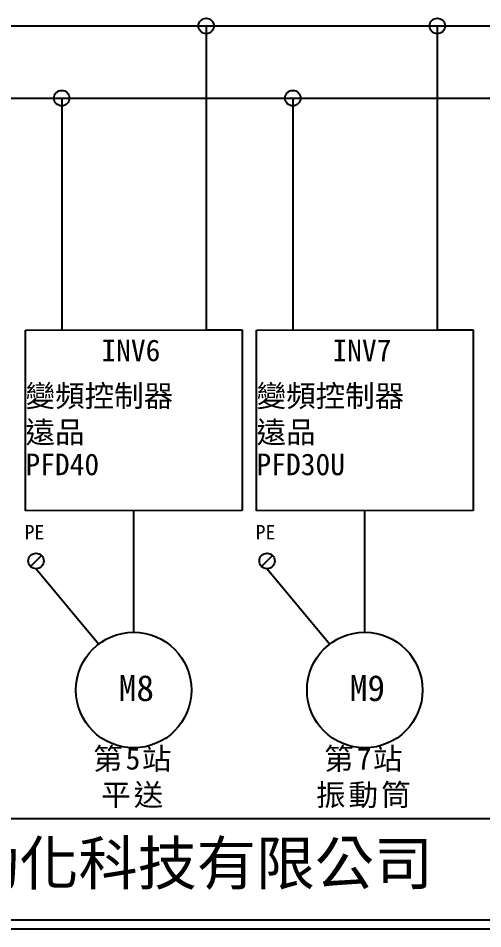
# Model space of a CAD drawing. Extents: x 10 to 297, y 3 to 207.
# Drawn here: x 81.2 to 145.5, y 3 to 129 of the extents above; entities that cross this region are included whole.
import ezdxf

# ---------------------------------------------------------------- set-up
doc = ezdxf.new("R2010")
doc.units = 0
doc.layers.get('0').update_dxf_attribs({"linetype": 'CONTINUOUS'})
doc.layers.add('圖框層', color=7, linetype='CONTINUOUS')
doc.layers.add('標尺寸層', color=3, linetype='CONTINUOUS')
doc.styles.add('STSL', font='kaiu.ttf')
doc.styles.add('標楷體', font='kaiu.ttf')

msp = doc.modelspace()

# ---------------------------------------------------------------- linework, layer by layer
at = {"color": 7}
for p, q in [((87.2, 117.96), (87.22, 85.87)), ((119.2, 117.96), (119.22, 85.87)), ((84.39, 54.67), (82.88, 53.16)), ((116.39, 54.67), (114.88, 53.16))]:
    msp.add_line(p, q, dxfattribs=at)
for centre, radius in [((107.2, 127.96), 1.07), ((139.2, 127.96), 1.07), ((87.19, 117.97), 1.07), ((119.19, 117.97), 1.07), ((83.63, 53.91), 1.07), ((115.63, 53.91), 1.07), ((97.16, 36.04), 8), ((129.16, 36.04), 8)]:
    msp.add_circle(centre, radius, dxfattribs=at)
at = {"layer": '圖框層', "color": 7}
for p, q in [((11.25, 18.25), (295.75, 18.25)), ((11.25, 4.25), (295.75, 4.25)), ((10, 3), (297, 3))]:
    msp.add_line(p, q, dxfattribs=at)
at = {"layer": '標尺寸層', "color": 7}
for p, q in [((15.29, 127.96), (217.6, 127.96)), ((107.2, 127.96), (107.19, 85.88)), ((139.2, 127.96), (139.19, 85.88)), ((107.19, 126.89), (107.19, 126.82)), ((139.19, 126.89), (139.19, 126.82)), ((15.29, 117.96), (197.6, 117.96)), ((87.19, 116.89), (87.19, 116.83)), ((119.19, 116.89), (119.19, 116.83)), ((82.17, 85.87), (107.16, 85.88)), ((82.17, 60.87), (82.17, 85.87)), ((107.16, 85.88), (112.16, 85.88)), ((112.16, 85.88), (112.16, 60.88)), ((114.17, 85.87), (139.16, 85.88)), ((114.17, 60.87), (114.17, 85.87)), ((139.16, 85.88), (144.16, 85.88)), ((144.16, 85.88), (144.16, 60.88)), ((112.16, 60.88), (82.17, 60.87)), ((97.16, 44.04), (97.16, 60.87)), ((144.16, 60.88), (114.17, 60.87)), ((129.16, 44.04), (129.16, 60.87)), ((83.63, 52.84), (92.31, 42.4)), ((115.63, 52.84), (124.31, 42.4))]:
    msp.add_line(p, q, dxfattribs=at)

# ---------------------------------------------------------------- texts
at = {"color": 7, "char_height": 3, "width": 27.9333, "attachment_point": 2, "style": '標楷體'}
for s, insert in [('{\\T1.1;第5站\\P平送}', (97.16, 28.04)), ('{\\T1.1;第7站\\P振動筒}', (129.16, 28.04))]:
    msp.add_mtext(s, dxfattribs=dict(at, insert=insert))
at = {"layer": '圖框層', "color": 7, "style": 'STSL'}
for s, height, p in [('INV6', 3, (92.69, 81.56)), ('INV7', 3, (124.69, 81.56)), ('變頻控制器', 3, (82.17, 75.26)), ('變頻控制器', 3, (114.17, 75.26)), ('遠品', 3, (82.17, 70.23)), ('遠品', 3, (114.17, 70.23)), ('PFD40', 3, (82.17, 65.78)), ('PFD30U', 3, (114.17, 65.78)), ('PE', 2, (82.05, 56.89)), ('PE', 2, (114.05, 56.89)), ('M8', 3.6, (95.08, 34.52)), ('M9', 3.6, (127.08, 34.52)), ('泓陞自動化科技有限公司', 6, (48.6, 9.08))]:
    msp.add_text(s, height=height, dxfattribs=at).set_placement(p)

doc.saveas('drawing.dxf')
